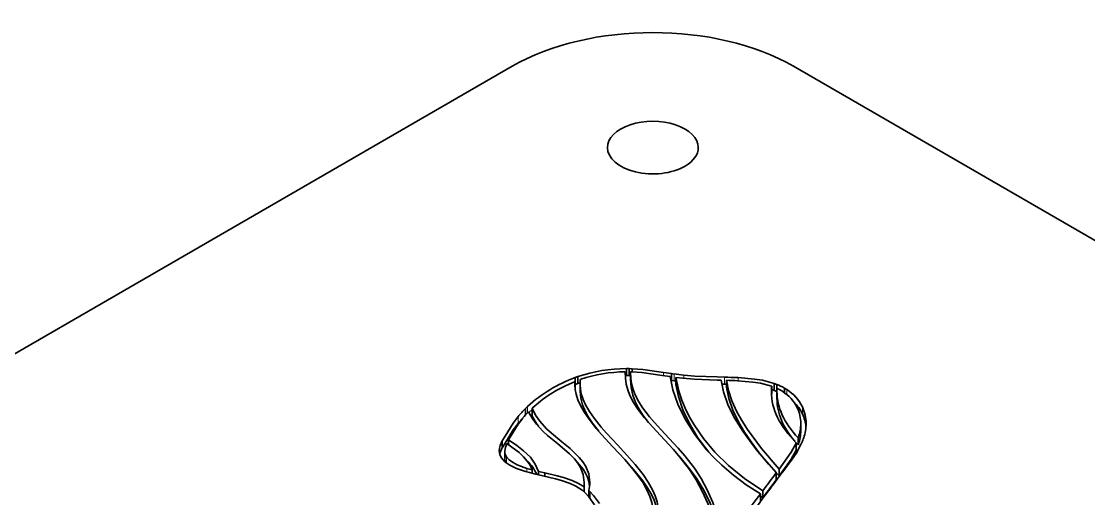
# Model space of a CAD drawing. Extents: x 319 to 941, y 145 to 775.
# Drawn here: x 754.01 to 791.55, y 758.63 to 775.4 of the extents above; entities that cross this region are included whole.
import ezdxf

# ---------------------------------------------------------------- set-up
doc = ezdxf.new("R2010")
doc.units = 0

msp = doc.modelspace()

# ---------------------------------------------------------------- linework, layer by layer
at = {"color": 7, "lineweight": 35}
for p, q in [((771.272, 773.824), (731.674, 750.962)), ((781.171, 773.824), (820.769, 750.962))]:
    msp.add_line(p, q, dxfattribs=at)
at = {"color": 7, "lineweight": 35, "ltscale": 0.00125}
msp.add_line((775.294, 762.952), (775.244, 762.952), dxfattribs=at)
at = {"color": 7, "lineweight": 35, "ltscale": 0.000369266}
msp.add_line((775.245, 763.085), (775.245, 763.07), dxfattribs=at)
at = {"color": 7, "lineweight": 35, "ltscale": 0.000520325}
msp.add_line((775.245, 763.085), (775.245, 763.064), dxfattribs=at)
at = {"color": 7, "lineweight": 35, "ltscale": 0.002353}
for p, q in [((775.388, 763.196), (775.294, 763.197)), ((775.388, 762.951), (775.294, 762.952))]:
    msp.add_line(p, q, dxfattribs=at)
at = {"color": 7, "lineweight": 35, "ltscale": 0.006123}
for p, q in [((775.294, 763.197), (775.294, 762.952)), ((775.388, 763.196), (775.388, 762.951)), ((776.874, 763.021), (776.874, 762.776)), ((773.488, 762.88), (773.488, 762.635)), ((773.663, 762.644), (773.663, 762.399)), ((777.025, 762.89), (777.025, 762.645)), ((778.812, 762.787), (778.812, 762.542)), ((780.489, 762.679), (780.489, 762.434)), ((780.581, 762.644), (780.581, 762.399)), ((781.424, 761.268), (781.424, 761.023)), ((781.334, 760.76), (781.334, 760.515)), ((770.925, 760.661), (770.925, 760.416)), ((781.268, 760.594), (781.268, 760.349)), ((780.661, 759.669), (780.661, 759.424)), ((780.564, 759.541), (780.564, 759.296)), ((774.009, 758.883), (774.009, 758.638)), ((780.088, 758.905), (780.088, 758.661)), ((780.006, 758.795), (780.006, 758.55))]:
    msp.add_line(p, q, dxfattribs=at)
at = {"color": 7, "lineweight": 35, "ltscale": 0.002502}
msp.add_line((775.489, 763.193), (775.388, 763.196), dxfattribs=at)
at = {"color": 7, "lineweight": 35, "ltscale": 0.001122}
msp.add_line((775.433, 762.95), (775.388, 762.951), dxfattribs=at)
at = {"color": 7, "lineweight": 35, "ltscale": 0.001061}
msp.add_line((775.433, 763.086), (775.476, 763.084), dxfattribs=at)
at = {"color": 7, "lineweight": 35, "ltscale": 0.000402835}
msp.add_line((775.433, 763.069), (775.433, 763.086), dxfattribs=at)
at = {"color": 7, "lineweight": 35, "ltscale": 0.006125}
for p, q in [((775.433, 763.069), (775.433, 762.824)), ((773.586, 762.916), (773.586, 762.671)), ((780.402, 762.582), (780.402, 762.337)), ((780.588, 762.391), (780.588, 762.146)), ((771.97, 761.802), (771.97, 761.557)), ((771.015, 760.293), (771.015, 760.048)), ((773.809, 759.197), (773.809, 758.952))]:
    msp.add_line(p, q, dxfattribs=at)
at = {"color": 7, "lineweight": 35, "ltscale": 0.002731}
msp.add_line((775.489, 763.193), (775.489, 763.084), dxfattribs=at)
at = {"color": 7, "lineweight": 35, "ltscale": 0.007199}
msp.add_line((776.544, 762.959), (776.829, 762.916), dxfattribs=at)
at = {"color": 7, "lineweight": 35, "ltscale": 0.007125}
msp.add_line((776.874, 763.021), (776.592, 763.064), dxfattribs=at)
at = {"color": 7, "lineweight": 13, "ltscale": 0.002815}
msp.add_line((776.592, 763.064), (776.592, 762.952), dxfattribs=at)
at = {"color": 7, "lineweight": 35, "ltscale": 0.002397}
for p, q in [((776.969, 763.008), (776.874, 763.021)), ((776.969, 762.763), (776.874, 762.776))]:
    msp.add_line(p, q, dxfattribs=at)
at = {"color": 7, "lineweight": 13, "ltscale": 0.006123}
for p, q in [((776.969, 763.008), (776.969, 762.763)), ((778.738, 762.899), (778.738, 762.654)), ((781.48, 761.852), (781.48, 761.607)), ((771.478, 761.509), (771.478, 761.264)), ((781.343, 760.785), (781.343, 760.54)), ((781.251, 760.559), (781.251, 760.314)), ((780.556, 759.529), (780.556, 759.285))]:
    msp.add_line(p, q, dxfattribs=at)
at = {"color": 7, "lineweight": 13, "ltscale": 0.002756}
msp.add_line((777.307, 762.966), (777.307, 762.855), dxfattribs=at)
at = {"color": 7, "lineweight": 35, "ltscale": 0.002536}
msp.add_line((773.484, 762.743), (773.481, 762.642), dxfattribs=at)
at = {"color": 7, "lineweight": 35, "ltscale": 0.004955}
msp.add_line((773.484, 762.743), (773.484, 762.545), dxfattribs=at)
at = {"color": 7, "lineweight": 35, "ltscale": 0.002603}
msp.add_line((773.586, 762.916), (773.488, 762.88), dxfattribs=at)
at = {"color": 7, "lineweight": 35, "ltscale": 0.002602}
msp.add_line((773.586, 762.671), (773.488, 762.635), dxfattribs=at)
at = {"color": 7, "lineweight": 35, "ltscale": 0.002068}
msp.add_line((773.664, 762.697), (773.586, 762.671), dxfattribs=at)
at = {"color": 7, "lineweight": 35, "ltscale": 0.00022489}
msp.add_line((773.675, 762.82), (773.684, 762.823), dxfattribs=at)
at = {"color": 7, "lineweight": 35, "ltscale": 6.13396e-05}
msp.add_line((776.829, 762.916), (776.831, 762.916), dxfattribs=at)
at = {"color": 7, "lineweight": 35, "ltscale": 0.000542939}
msp.add_line((776.874, 762.776), (776.853, 762.779), dxfattribs=at)
at = {"color": 7, "lineweight": 35, "ltscale": 0.00142}
msp.add_line((777.025, 762.755), (776.969, 762.763), dxfattribs=at)
at = {"color": 7, "lineweight": 35, "ltscale": 0.00625}
msp.add_line((777.025, 762.89), (777.273, 762.858), dxfattribs=at)
at = {"color": 7, "lineweight": 35, "ltscale": 0.003547}
msp.add_line((778.48, 762.797), (778.622, 762.793), dxfattribs=at)
at = {"color": 7, "lineweight": 35, "ltscale": 0.00624}
msp.add_line((778.738, 762.899), (778.488, 762.905), dxfattribs=at)
at = {"color": 7, "lineweight": 35, "ltscale": 0.002386}
msp.add_line((778.738, 762.654), (778.643, 762.656), dxfattribs=at)
at = {"color": 7, "lineweight": 35, "ltscale": 0.001858}
msp.add_line((778.812, 762.651), (778.738, 762.654), dxfattribs=at)
at = {"color": 7, "lineweight": 13, "ltscale": 0.002722}
msp.add_line((779.217, 762.88), (779.217, 762.771), dxfattribs=at)
at = {"color": 7, "lineweight": 35, "ltscale": 0.000318613}
msp.add_line((780.39, 762.586), (780.402, 762.582), dxfattribs=at)
at = {"color": 7, "lineweight": 35, "ltscale": 0.002454}
for p, q in [((780.581, 762.644), (780.489, 762.679)), ((780.581, 762.399), (780.489, 762.434))]:
    msp.add_line(p, q, dxfattribs=at)
at = {"color": 7, "lineweight": 35, "ltscale": 0.001782}
msp.add_line((780.402, 762.337), (780.396, 762.266), dxfattribs=at)
at = {"color": 7, "lineweight": 35, "ltscale": 0.002294}
msp.add_line((780.489, 762.434), (780.402, 762.462), dxfattribs=at)
at = {"color": 7, "lineweight": 35, "ltscale": 0.002705}
msp.add_line((780.588, 762.391), (780.591, 762.499), dxfattribs=at)
at = {"color": 7, "lineweight": 35, "ltscale": 0.000134589}
msp.add_line((780.854, 762.513), (780.849, 762.516), dxfattribs=at)
at = {"color": 7, "lineweight": 13, "ltscale": 0.004074}
msp.add_line((780.849, 762.516), (780.849, 762.353), dxfattribs=at)
at = {"color": 7, "lineweight": 35, "ltscale": 0.002301}
msp.add_line((780.932, 762.464), (780.854, 762.513), dxfattribs=at)
at = {"color": 7, "lineweight": 35, "ltscale": 0.004082}
msp.add_line((780.854, 762.513), (780.854, 762.35), dxfattribs=at)
at = {"color": 7, "lineweight": 13, "ltscale": 0.004379}
msp.add_line((780.932, 762.464), (780.932, 762.289), dxfattribs=at)
at = {"color": 7, "lineweight": 35, "ltscale": 0.002422}
msp.add_line((771.816, 761.867), (771.746, 761.8), dxfattribs=at)
at = {"color": 7, "lineweight": 13, "ltscale": 0.005486}
msp.add_line((771.816, 761.867), (771.816, 761.647), dxfattribs=at)
at = {"color": 7, "lineweight": 35, "ltscale": 0.000257982}
msp.add_line((771.97, 761.802), (771.977, 761.809), dxfattribs=at)
at = {"color": 7, "lineweight": 35, "ltscale": 0.00567}
msp.add_line((771.746, 761.8), (771.746, 761.573), dxfattribs=at)
at = {"color": 7, "lineweight": 35, "ltscale": 0.005653}
msp.add_line((771.746, 761.799), (771.746, 761.573), dxfattribs=at)
at = {"color": 7, "lineweight": 35, "ltscale": 0.003891}
msp.add_line((771.97, 761.758), (771.853, 761.655), dxfattribs=at)
at = {"color": 7, "lineweight": 35, "ltscale": 0.004817}
for p, q in [((771.023, 760.827), (770.925, 760.661)), ((771.023, 760.582), (770.925, 760.416))]:
    msp.add_line(p, q, dxfattribs=at)
at = {"color": 7, "lineweight": 35, "ltscale": 0.002943}
msp.add_line((771.141, 760.69), (771.2, 760.792), dxfattribs=at)
at = {"color": 7, "lineweight": 35, "ltscale": 0.004156}
msp.add_line((771.141, 760.69), (771.141, 760.524), dxfattribs=at)
at = {"color": 7, "lineweight": 35, "ltscale": 0.000652222}
for p, q in [((781.343, 760.785), (781.334, 760.76)), ((781.343, 760.54), (781.334, 760.515))]:
    msp.add_line(p, q, dxfattribs=at)
at = {"color": 7, "lineweight": 35, "ltscale": 0.000986153}
for p, q in [((781.268, 760.594), (781.251, 760.559)), ((781.268, 760.349), (781.251, 760.314))]:
    msp.add_line(p, q, dxfattribs=at)
at = {"color": 7, "lineweight": 35, "ltscale": 0.002443}
msp.add_line((781.334, 760.515), (781.268, 760.587), dxfattribs=at)
at = {"color": 7, "lineweight": 35, "ltscale": 0.00206}
msp.add_line((781.432, 760.53), (781.468, 760.604), dxfattribs=at)
at = {"color": 7, "lineweight": 13, "ltscale": 0.005424}
msp.add_line((771.072, 760.096), (771.072, 759.88), dxfattribs=at)
at = {"color": 7, "lineweight": 35, "ltscale": 0.004837}
msp.add_line((771.977, 759.642), (771.789, 759.691), dxfattribs=at)
at = {"color": 7, "lineweight": 13, "ltscale": 0.003032}
msp.add_line((771.789, 759.691), (771.789, 759.57), dxfattribs=at)
at = {"color": 7, "lineweight": 35, "ltscale": 0.003027}
msp.add_line((771.977, 759.642), (771.977, 759.521), dxfattribs=at)
at = {"color": 7, "lineweight": 35, "ltscale": 0.005743}
msp.add_line((772.417, 759.535), (772.194, 759.587), dxfattribs=at)
at = {"color": 7, "lineweight": 35, "ltscale": 0.002934}
msp.add_line((772.194, 759.587), (772.194, 759.47), dxfattribs=at)
at = {"color": 7, "lineweight": 35, "ltscale": 0.00411}
msp.add_line((780.728, 759.486), (780.827, 759.617), dxfattribs=at)
at = {"color": 7, "lineweight": 35, "ltscale": 0.007605}
msp.add_line((772.051, 759.503), (772.348, 759.434), dxfattribs=at)
at = {"color": 7, "lineweight": 35, "ltscale": 0.002917}
msp.add_line((772.417, 759.535), (772.417, 759.418), dxfattribs=at)
at = {"color": 7, "lineweight": 35, "ltscale": 0.000348228}
for p, q in [((780.564, 759.541), (780.556, 759.529)), ((780.564, 759.296), (780.556, 759.285))]:
    msp.add_line(p, q, dxfattribs=at)
at = {"color": 7, "lineweight": 35, "ltscale": 0.003611}
msp.add_line((780.661, 759.424), (780.564, 759.531), dxfattribs=at)
at = {"color": 7, "lineweight": 35, "ltscale": 0.002217}
msp.add_line((773.7, 758.952), (773.77, 758.898), dxfattribs=at)
at = {"color": 7, "lineweight": 35, "ltscale": 0.002675}
msp.add_line((773.77, 758.898), (773.849, 758.826), dxfattribs=at)
at = {"color": 7, "lineweight": 35, "ltscale": 0.004422}
msp.add_line((773.8, 759.048), (773.8, 758.871), dxfattribs=at)
at = {"color": 7, "lineweight": 35, "ltscale": 0.002162}
msp.add_line((773.809, 758.952), (773.806, 758.866), dxfattribs=at)
at = {"color": 7, "lineweight": 35, "ltscale": 0.001243}
msp.add_line((774.009, 758.883), (773.973, 758.917), dxfattribs=at)
at = {"color": 7, "lineweight": 35, "ltscale": 0.00563}
msp.add_line((773.973, 758.917), (773.973, 758.691), dxfattribs=at)
at = {"color": 7, "lineweight": 35, "ltscale": 0.00168}
msp.add_line((780.178, 758.752), (780.219, 758.805), dxfattribs=at)
at = {"color": 7, "lineweight": 35, "ltscale": 0.002421}
msp.add_line((780.088, 758.661), (780.006, 758.711), dxfattribs=at)
at = {"color": 7, "lineweight": 35}
for points in [[(775.245, 763.07), (775.255, 762.858), (775.287, 762.656), (775.342, 762.448), (775.417, 762.249), (775.541, 762.005), (775.692, 761.77), (775.927, 761.465), (776.101, 761.264), (776.48, 760.858)], [(776.645, 760.91), (776.274, 761.308), (776.103, 761.505), (775.872, 761.804), (775.724, 762.033), (775.603, 762.272), (775.528, 762.468), (775.473, 762.673), (775.443, 762.867), (775.433, 763.069)], [(775.476, 763.084), (775.835, 763.057), (776.544, 762.959)], [(776.592, 763.064), (775.864, 763.164), (775.489, 763.193)], [(778.488, 762.905), (777.699, 762.934), (777.307, 762.966)], [(771.977, 761.809), (772.342, 762.112), (772.576, 762.275), (772.844, 762.438), (773.147, 762.596), (773.484, 762.743)], [(773.481, 762.642), (773.492, 762.468), (773.524, 762.295), (773.587, 762.096), (773.674, 761.899), (773.811, 761.657), (773.976, 761.416), (774.232, 761.096), (774.419, 760.882), (774.818, 760.451)], [(774.984, 760.503), (774.591, 760.927), (774.406, 761.137), (774.154, 761.451), (773.99, 761.686), (773.854, 761.922), (773.767, 762.117), (773.705, 762.313), (773.674, 762.478), (773.663, 762.644)], [(776.069, 761.301), (775.871, 761.56), (775.703, 761.826), (775.597, 762.04), (775.515, 762.264), (775.454, 762.535), (775.433, 762.824)], [(776.831, 762.916), (776.928, 762.45), (777.101, 761.948), (777.354, 761.421), (777.694, 760.88), (778.123, 760.336), (778.374, 760.066), (778.649, 759.8), (779.054, 759.452), (779.506, 759.116), (780.006, 758.795)], [(780.088, 758.905), (779.445, 759.336), (778.885, 759.791), (778.406, 760.261), (778.003, 760.74), (777.673, 761.22), (777.503, 761.514), (777.359, 761.803), (777.239, 762.091), (777.144, 762.37), (777.025, 762.89)], [(778.187, 760.265), (777.807, 760.767), (777.505, 761.265), (777.277, 761.75), (777.118, 762.213), (777.025, 762.645)], [(777.273, 762.858), (777.676, 762.826), (778.48, 762.797)], [(778.622, 762.793), (778.706, 762.378), (778.86, 761.942), (779.087, 761.482), (779.387, 760.995), (779.629, 760.654), (779.906, 760.298), (780.564, 759.541)], [(780.661, 759.669), (780.039, 760.394), (779.546, 761.062), (779.347, 761.376), (779.18, 761.679), (779.004, 762.066), (778.882, 762.434), (778.812, 762.787)], [(779.199, 762.772), (779.744, 762.727), (780.011, 762.685), (780.39, 762.586)], [(780.489, 762.679), (780.079, 762.786), (779.793, 762.831), (779.217, 762.88)], [(774.319, 760.995), (774.1, 761.279), (773.916, 761.563), (773.823, 761.743), (773.748, 761.924), (773.685, 762.16), (773.663, 762.399)], [(780.295, 759.838), (779.967, 760.24), (779.68, 760.623), (779.446, 760.97), (779.249, 761.303), (779.038, 761.737), (778.893, 762.15), (778.812, 762.542)], [(771.478, 761.509), (771.31, 761.286), (771.023, 760.827)], [(771.2, 760.792), (771.484, 761.244), (771.648, 761.462)], [(771.843, 761.674), (771.974, 761.452), (772.126, 761.25), (772.355, 761.003), (772.52, 760.851), (772.864, 760.564)], [(773.017, 760.628), (772.656, 760.927), (772.483, 761.087), (772.247, 761.347), (772.094, 761.563), (771.97, 761.802)], [(771.478, 761.264), (771.31, 761.041), (771.023, 760.582)], [(772.194, 759.587), (772.081, 759.843), (771.912, 760.08), (771.67, 760.313), (771.433, 760.495), (771.141, 760.69)], [(776.48, 760.858), (776.945, 760.357), (777.176, 760.088), (777.511, 759.651), (777.746, 759.289), (777.961, 758.893), (778.15, 758.456), (778.308, 757.975), (778.429, 757.443)], [(778.611, 757.483), (778.486, 758.016), (778.326, 758.498), (778.135, 758.936), (777.918, 759.334), (777.681, 759.697), (777.344, 760.137), (777.112, 760.407), (776.645, 760.91)], [(771.083, 760.562), (771.514, 760.247), (771.675, 760.097), (771.804, 759.948), (771.902, 759.799), (771.977, 759.642)], [(772.864, 760.564), (773.286, 760.206), (773.466, 760.023), (773.581, 759.879), (773.676, 759.726), (773.774, 759.477), (773.809, 759.197)], [(774.001, 759.196), (773.964, 759.494), (773.858, 759.759), (773.757, 759.92), (773.635, 760.072), (773.447, 760.263), (773.31, 760.386), (773.017, 760.628)], [(774.818, 760.451), (775.23, 760.008), (775.427, 759.783), (775.698, 759.441), (775.875, 759.18), (776.024, 758.915), (776.115, 758.707), (776.182, 758.496), (776.222, 758.293), (776.235, 758.087)], [(776.424, 758.091), (776.41, 758.304), (776.369, 758.514), (776.301, 758.728), (776.209, 758.938), (776.058, 759.209), (775.878, 759.475), (775.602, 759.823), (775.403, 760.052), (774.984, 760.503)], [(781.251, 760.559), (781.083, 760.256), (780.95, 760.058), (780.661, 759.669)], [(781.251, 760.314), (781.083, 760.011), (780.95, 759.813), (780.661, 759.424)], [(780.827, 759.617), (781.123, 760.015), (781.259, 760.218), (781.432, 760.53)], [(770.896, 760.058), (771.014, 759.926), (771.189, 759.804), (771.42, 759.693), (771.705, 759.594)], [(771.789, 759.691), (771.444, 759.817), (771.281, 759.905), (771.162, 759.994), (771.072, 760.096)], [(778.587, 757.358), (778.434, 757.945), (778.237, 758.469), (778.01, 758.93), (777.755, 759.345), (777.468, 759.738), (777.168, 760.098)], [(773.995, 759.072), (773.968, 759.233), (773.919, 759.384), (773.852, 759.526), (773.768, 759.66), (773.559, 759.909)], [(776.419, 757.968), (776.367, 758.276), (776.263, 758.577), (776.157, 758.795), (776.03, 759.009), (775.864, 759.249), (775.48, 759.72)], [(772.348, 759.434), (772.798, 759.326), (773.012, 759.267), (773.312, 759.162), (773.516, 759.067), (773.7, 758.952)], [(773.8, 759.048), (773.602, 759.164), (773.386, 759.262), (773.076, 759.369), (772.859, 759.429), (772.417, 759.535)], [(773.849, 758.826), (773.971, 758.693), (774.173, 758.413)], [(774.348, 758.452), (774.139, 758.742), (774.009, 758.883)]]:
    msp.add_lwpolyline(points, dxfattribs=at)
for centre, radius, start, end in [((775.265, 758.051), 5.146, 89.6769, 109.0454), ((775.253, 758.245), 4.839, 90.1001, 108.9255), ((778.317, 772.367), 9.455, 261.8029, 263.8653), ((775.176, 758.205), 4.97, 109.8476, 132.5319), ((774.913, 762.644), 1.251, 171.9419, 180.0108), ((778.267, 744.653), 18.252, 87.0187, 88.5221), ((778.401, 747.035), 15.757, 87.0967, 88.5038), ((782.351, 762.388), 1.959, 174.3128, 179.9877), ((779.852, 760.781), 2.001, 60.1217, 68.6409), ((780.034, 761.166), 1.444, 61.8362, 67.318), ((780.495, 762.006), 0.486, 52.7044, 63.0791), ((780.052, 761.218), 1.387, 25.887, 57.8725), ((780.139, 761.198), 1.493, 25.9769, 57.9368), ((780.197, 760.996), 1.422, 25.4679, 45.9118), ((780.14, 761.271), 1.284, 359.8639, 25.4603), ((780.259, 761.269), 1.354, 359.9138, 25.5193), ((774.267, 759.2), 3.621, 134.1292, 140.3838), ((774.424, 759.089), 3.653, 134.955, 139.4756), ((773.759, 762.34), 1.953, 203.6115, 216.7106), ((780.258, 761.024), 1.354, 5.0683, 25.5187), ((774.04, 759.155), 3.318, 137.1909, 140.5392), ((779.858, 761.283), 1.567, 341.471, 359.4639), ((779.996, 761.281), 1.617, 341.3872, 359.4953), ((779.858, 761.038), 1.567, 341.471, 359.4639), ((779.655, 761.378), 1.971, 336.904, 341.8908), ((771.567, 760.275), 0.748, 148.9855, 177.3525), ((771.272, 760.308), 0.452, 179.8477, 213.6107), ((771.714, 759.971), 0.905, 150.5514, 165.8972), ((771.683, 760.266), 0.668, 153.6866, 177.6491), ((771.366, 760.288), 0.351, 179.1624, 213.0675), ((771.373, 760.044), 0.358, 179.3652, 203.8148), ((770.794, 758.863), 1.482, 24.7149, 47.0716), ((773.786, 766.812), 7.512, 253.9117, 256.6482), ((772.506, 759.199), 1.303, 353.3298, 359.9114), ((772.577, 759.203), 1.425, 348.4234, 359.7282), ((840.306, 714.306), 74.935, 142.87907, 143.4752), ((840.306, 714.061), 74.935, 142.87907, 143.4752), ((844.16, 711.5), 79.538, 142.8926, 143.50486), ((756.512, 776.161), 29.214, 321.6346, 323.5298), ((754.179, 778.028), 32.365, 321.7316, 323.4468)]:
    msp.add_arc(centre, radius, start, end, dxfattribs=at)
for centre, major_axis, ratio, start_param, end_param in [((776.221, 770.966), (7, 0), 0.57735, 0.785398, 2.356194), ((776.221, 770.966), (1.6, 0), 0.57735, 6.283185, 9.424778), ((776.221, 770.966), (1.6, 0), 0.57735, 3.141593, 5.497787), ((776.221, 770.966), (1.6, 0), 0.57735, 5.497787, 6.283185), ((810.659, 763.63), (30.265, 1.327), 0.252637, 3.130519, 3.371703), ((811.855, 763.446), (31.266, 1.122), 0.243488, 3.132857, 3.351829), ((811.891, 763.203), (31.302, 1.124), 0.243348, 3.132856, 3.333462)]:
    msp.add_ellipse(centre, major_axis=major_axis, ratio=ratio, start_param=start_param, end_param=end_param, dxfattribs=at)

doc.saveas('drawing.dxf')
